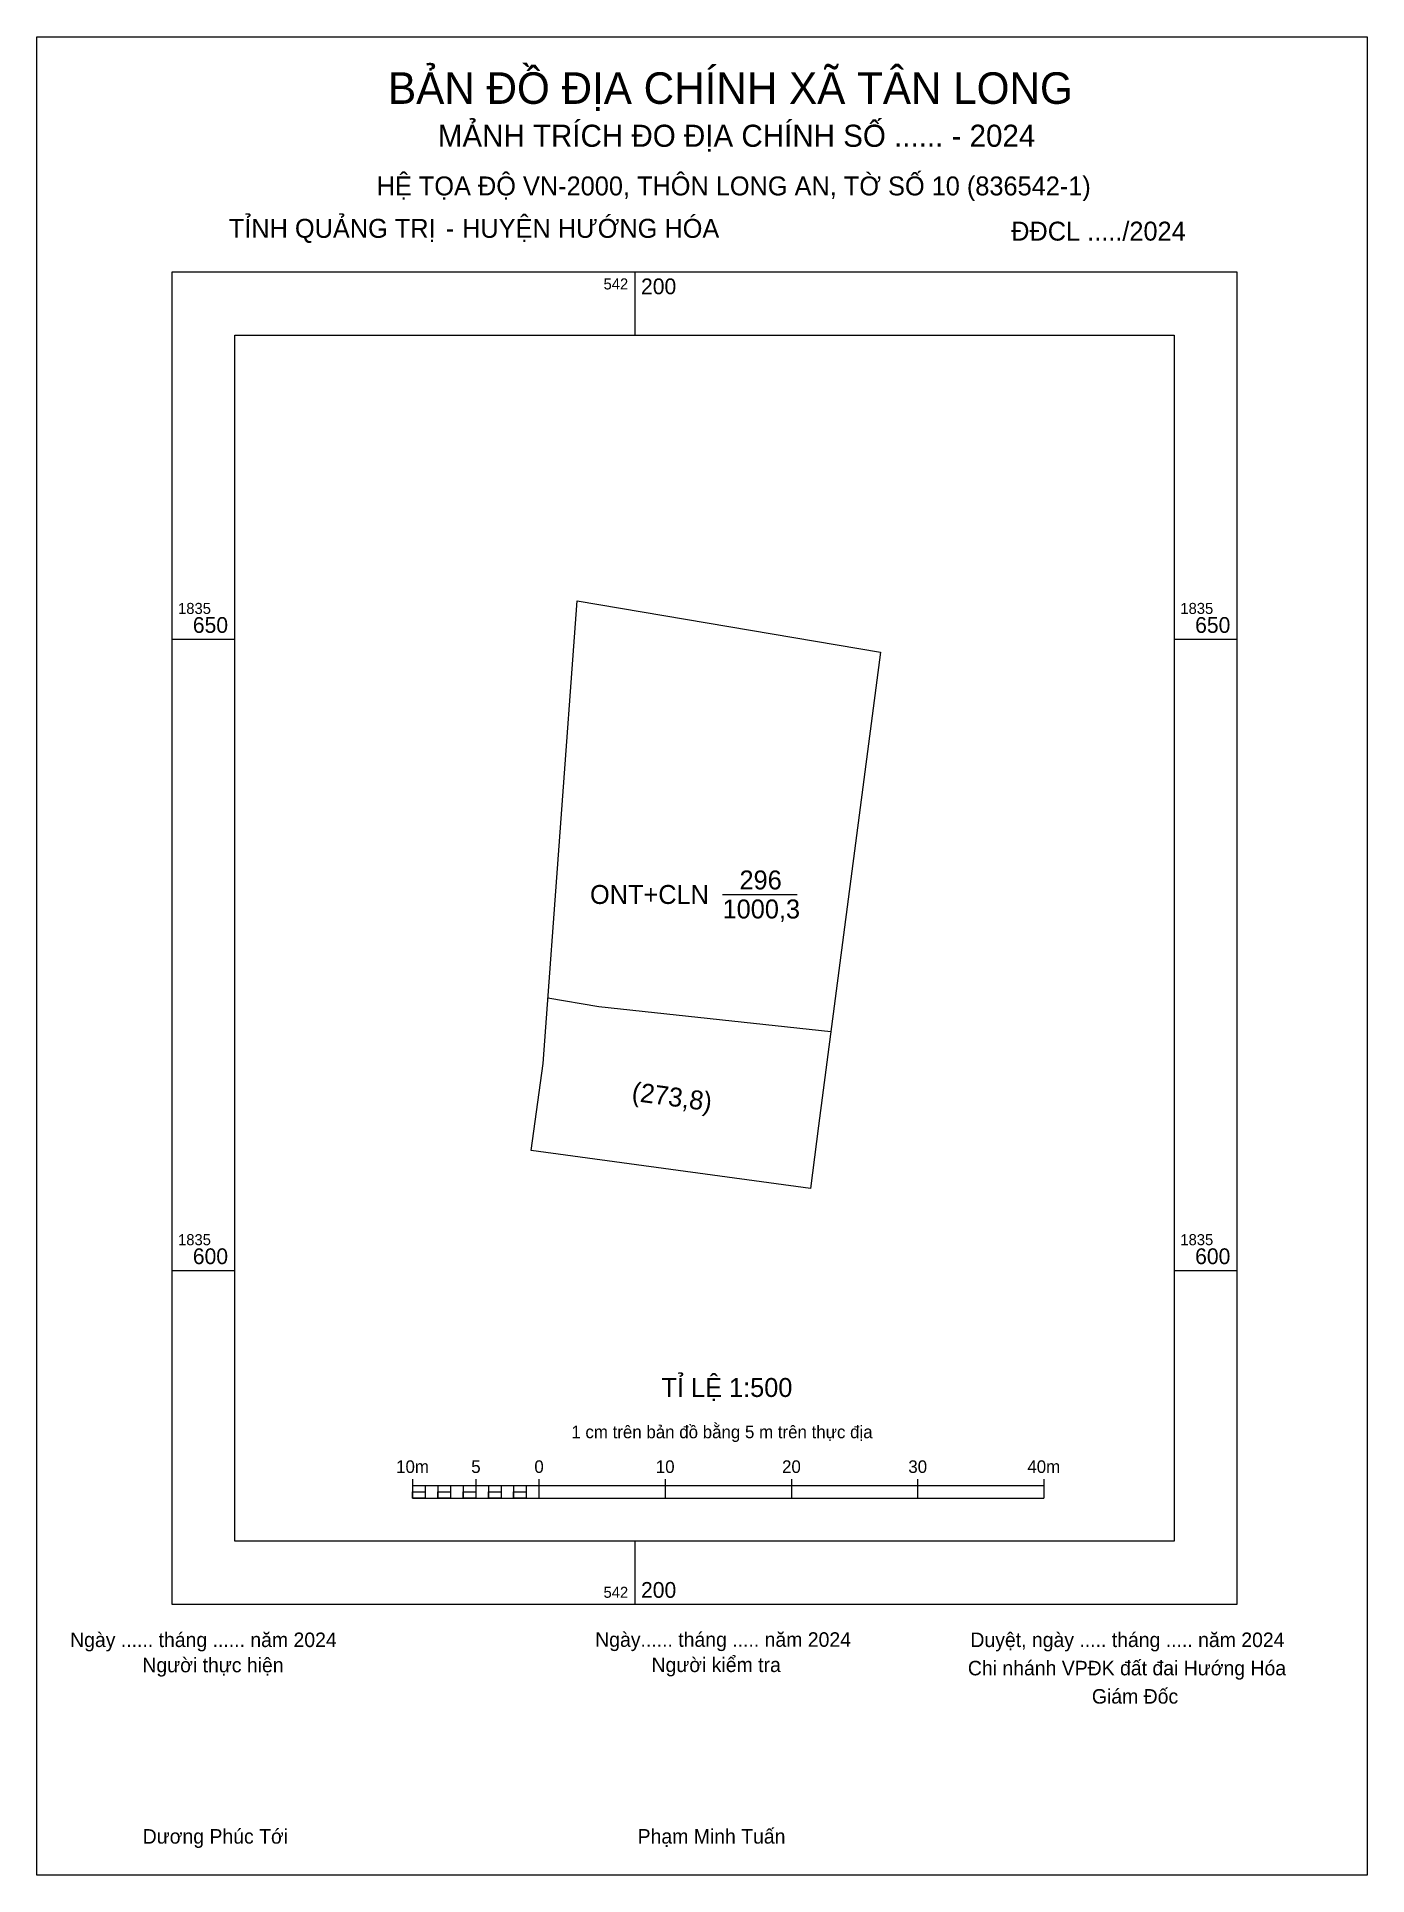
# Model space of a CAD drawing. Extents: x 542153 to 542258, y 1835552 to 1835698.
import ezdxf

# ---------------------------------------------------------------- set-up
doc = ezdxf.new("R2010")
doc.units = 0
for name, color, linetype in [('Level 1', 7, 'Continuous'), ('Level 10', 7, 'Continuous'), ('Level 13', 7, 'Continuous'), ('Level 2', 7, 'Continuous'), ('Level 22', 7, 'Continuous'), ('Level 6', 7, 'Continuous'), ('Level 62', 7, 'Continuous'), ('Level 63', 7, 'Continuous'), ('Level 9', 7, 'Continuous')]:
    doc.layers.add(name, color=color, linetype=linetype)

msp = doc.modelspace()

# ---------------------------------------------------------------- linework, layer by layer
at = {"layer": 'Level 1'}
for p, q in [((542152.64, 1835697.71), (542152.64, 1835697.71)), ((542258.02, 1835552.1), (542258.02, 1835552.1))]:
    msp.add_line(p, q, dxfattribs=at)
at = {"layer": 'Level 10'}
msp.add_lwpolyline([(542191.79, 1835609.5), (542192.74, 1835616.39), (542195.45, 1835653.05), (542219.47, 1835648.96), (542214.55, 1835611.46), (542213.93, 1835606.5)], close=True, dxfattribs=at)
at = {"layer": 'Level 2'}
msp.add_lwpolyline([(542152.64, 1835697.71), (542258.02, 1835697.71), (542258.02, 1835552.1), (542152.64, 1835552.1)], close=True, dxfattribs=at)
at = {"layer": 'Level 22'}
msp.add_lwpolyline([(542193.12, 1835621.59), (542197.16, 1835620.9), (542215.53, 1835618.93)], dxfattribs=at)
at = {"layer": 'Level 62'}
msp.add_lwpolyline([(542168.33, 1835674.07), (542242.72, 1835674.07), (542242.72, 1835578.57), (542168.33, 1835578.57)], close=True, dxfattribs=at)
at = {"layer": 'Level 63'}
for p, q in [((542152.64, 1835695.21), (542152.64, 1835697.71)), ((542152.64, 1835697.71), (542155.14, 1835697.71)), ((542152.64, 1835695.21), (542152.64, 1835697.71)), ((542152.64, 1835697.71), (542155.14, 1835697.71)), ((542255.52, 1835697.71), (542258.02, 1835697.71)), ((542255.52, 1835697.71), (542258.02, 1835697.71)), ((542258.02, 1835697.71), (542258.02, 1835695.21)), ((542258.02, 1835697.71), (542258.02, 1835695.21)), ((542152.64, 1835695.21), (542152.64, 1835695.21)), ((542152.64, 1835695.21), (542152.64, 1835695.21)), ((542200, 1835679.07), (542200, 1835674.07)), ((542163.33, 1835650), (542168.33, 1835650)), ((542242.72, 1835650), (542247.72, 1835650)), ((542163.33, 1835600), (542168.33, 1835600)), ((542242.72, 1835600), (542247.72, 1835600)), ((542182.41, 1835583.46), (542182.41, 1835581.96)), ((542182.41, 1835582.96), (542232.41, 1835582.96)), ((542183.41, 1835582.96), (542183.41, 1835581.96)), ((542184.41, 1835582.96), (542184.41, 1835581.96)), ((542185.41, 1835582.96), (542185.41, 1835581.96)), ((542186.41, 1835582.96), (542186.41, 1835581.96)), ((542187.41, 1835583.46), (542187.41, 1835581.96)), ((542187.41, 1835582.96), (542187.41, 1835581.96)), ((542188.41, 1835582.96), (542188.41, 1835581.96)), ((542189.41, 1835582.96), (542189.41, 1835581.96)), ((542190.41, 1835582.96), (542190.41, 1835581.96)), ((542191.41, 1835582.96), (542191.41, 1835581.96)), ((542192.41, 1835583.46), (542192.41, 1835581.96)), ((542192.41, 1835582.96), (542192.41, 1835581.96)), ((542202.41, 1835583.46), (542202.41, 1835581.96)), ((542212.41, 1835583.46), (542212.41, 1835581.96)), ((542222.41, 1835583.46), (542222.41, 1835581.96)), ((542232.41, 1835583.46), (542232.41, 1835581.96)), ((542182.41, 1835581.96), (542232.41, 1835581.96)), ((542200, 1835578.57), (542200, 1835573.57)), ((542152.64, 1835552.1), (542152.64, 1835554.6)), ((542152.64, 1835552.1), (542152.64, 1835554.6)), ((542258.02, 1835554.6), (542258.02, 1835552.1)), ((542258.02, 1835554.6), (542258.02, 1835552.1)), ((542155.14, 1835552.1), (542152.64, 1835552.1)), ((542155.14, 1835552.1), (542152.64, 1835552.1)), ((542258.02, 1835552.1), (542255.52, 1835552.1)), ((542258.02, 1835552.1), (542255.52, 1835552.1))]:
    msp.add_line(p, q, dxfattribs=at)
for points in [[(542163.33, 1835679.07), (542163.33, 1835573.57), (542247.72, 1835573.57), (542247.72, 1835679.07)], [(542182.41, 1835582.46), (542183.41, 1835582.46), (542183.41, 1835581.96), (542182.41, 1835581.96)], [(542182.41, 1835582.46), (542183.41, 1835582.46), (542183.41, 1835581.96), (542182.41, 1835581.96)], [(542184.41, 1835582.46), (542185.41, 1835582.46), (542185.41, 1835581.96), (542184.41, 1835581.96)], [(542186.41, 1835582.46), (542187.41, 1835582.46), (542187.41, 1835581.96), (542186.41, 1835581.96)], [(542188.41, 1835582.46), (542189.41, 1835582.46), (542189.41, 1835581.96), (542188.41, 1835581.96)], [(542190.41, 1835582.46), (542191.41, 1835582.46), (542191.41, 1835581.96), (542190.41, 1835581.96)]]:
    msp.add_lwpolyline(points, close=True, dxfattribs=at)
at = {"layer": 'Level 9'}
msp.add_line((542206.96, 1835629.78), (542212.87, 1835629.78), dxfattribs=at)

# ---------------------------------------------------------------- texts
at = {"layer": 'Level 13'}
for s, p in [('296', (542208.3, 1835630.18)), ('ONT+CLN', (542196.46, 1835629.03)), ('1000,3', (542206.96, 1835627.88))]:
    msp.add_text(s, height=1.5, dxfattribs=at).set_placement(p)
at = {"layer": 'Level 22'}
msp.add_text('(273,8)', height=1.5, rotation=352.2885, dxfattribs=at).set_placement((542199.71, 1835613.45))
at = {"layer": 'Level 6'}
for s, p in [('HỆ TỌA ÐỘ VN-2000, THÔN LONG AN, TỜ SỐ 10 (836542-1)', (542179.56, 1835685.15)), ('TỈ LỆ 1:500', (542202.12, 1835589.98))]:
    msp.add_text(s, height=1.5, dxfattribs=at).set_placement(p)
at = {"layer": 'Level 63'}
for s, height, p in [('BẢN ĐỒ ĐỊA CHÍNH XÃ TÂN LONG', 2.5, (542180.46, 1835692.4)), ('MẢNH TRÍCH ĐO ĐỊA CHÍNH SỐ ...... - 2024', 1.75, (542184.4, 1835689)), ('TỈNH QUẢNG TRỊ', 1.5, (542167.85, 1835681.79)), (' HUYỆN HƯỚNG HÓA', 1.5, (542185.77, 1835681.79)), ('ĐĐCL ...../2024', 1.5, (542229.82, 1835681.57)), ('-', 1.5, (542185.04, 1835681.79)), ('542', 0.875, (542197.53, 1835677.7)), ('200', 1.25, (542200.5, 1835677.32)), ('1835', 0.875, (542163.83, 1835652)), ('1835', 0.875, (542243.22, 1835652)), ('650', 1.25, (542165, 1835650.5)), ('650', 1.25, (542244.39, 1835650.5)), ('1835', 0.875, (542163.83, 1835602)), ('1835', 0.875, (542243.22, 1835602)), ('600', 1.25, (542165, 1835600.5)), ('600', 1.25, (542244.39, 1835600.5)), ('1 cm trên bản đồ bằng 5 m trên thực địa', 1, (542194.98, 1835586.71)), ('10m', 1, (542181.1, 1835583.96)), ('5', 1, (542187.05, 1835583.96)), ('0', 1, (542192.05, 1835583.96)), ('10', 1, (542201.67, 1835583.96)), ('20', 1, (542211.67, 1835583.96)), ('30', 1, (542221.67, 1835583.96)), ('40m', 1, (542231.1, 1835583.96)), ('542', 0.875, (542197.53, 1835574.07)), ('200', 1.25, (542200.5, 1835574.07)), ('Ngày ...... tháng ...... năm 2024', 1.15, (542155.28, 1835570.17)), ('Ngày...... tháng ..... năm 2024', 1.15, (542196.87, 1835570.19)), ('Duyệt, ngày ..... tháng ..... năm 2024', 1.15, (542226.59, 1835570.17)), ('Người thực hiện', 1.15, (542161, 1835568.17)), ('Người kiểm tra', 1.15, (542201.33, 1835568.19)), ('Chi nhánh VPĐK đất đai Hướng Hóa', 1.15, (542226.39, 1835567.93)), ('Giám Đốc', 1.15, (542236.21, 1835565.69)), ('Dương Phúc Tới', 1.15, (542161.03, 1835554.6)), ('Phạm Minh Tuấn', 1.15, (542200.23, 1835554.6))]:
    msp.add_text(s, height=height, dxfattribs=at).set_placement(p)

doc.saveas('drawing.dxf')
